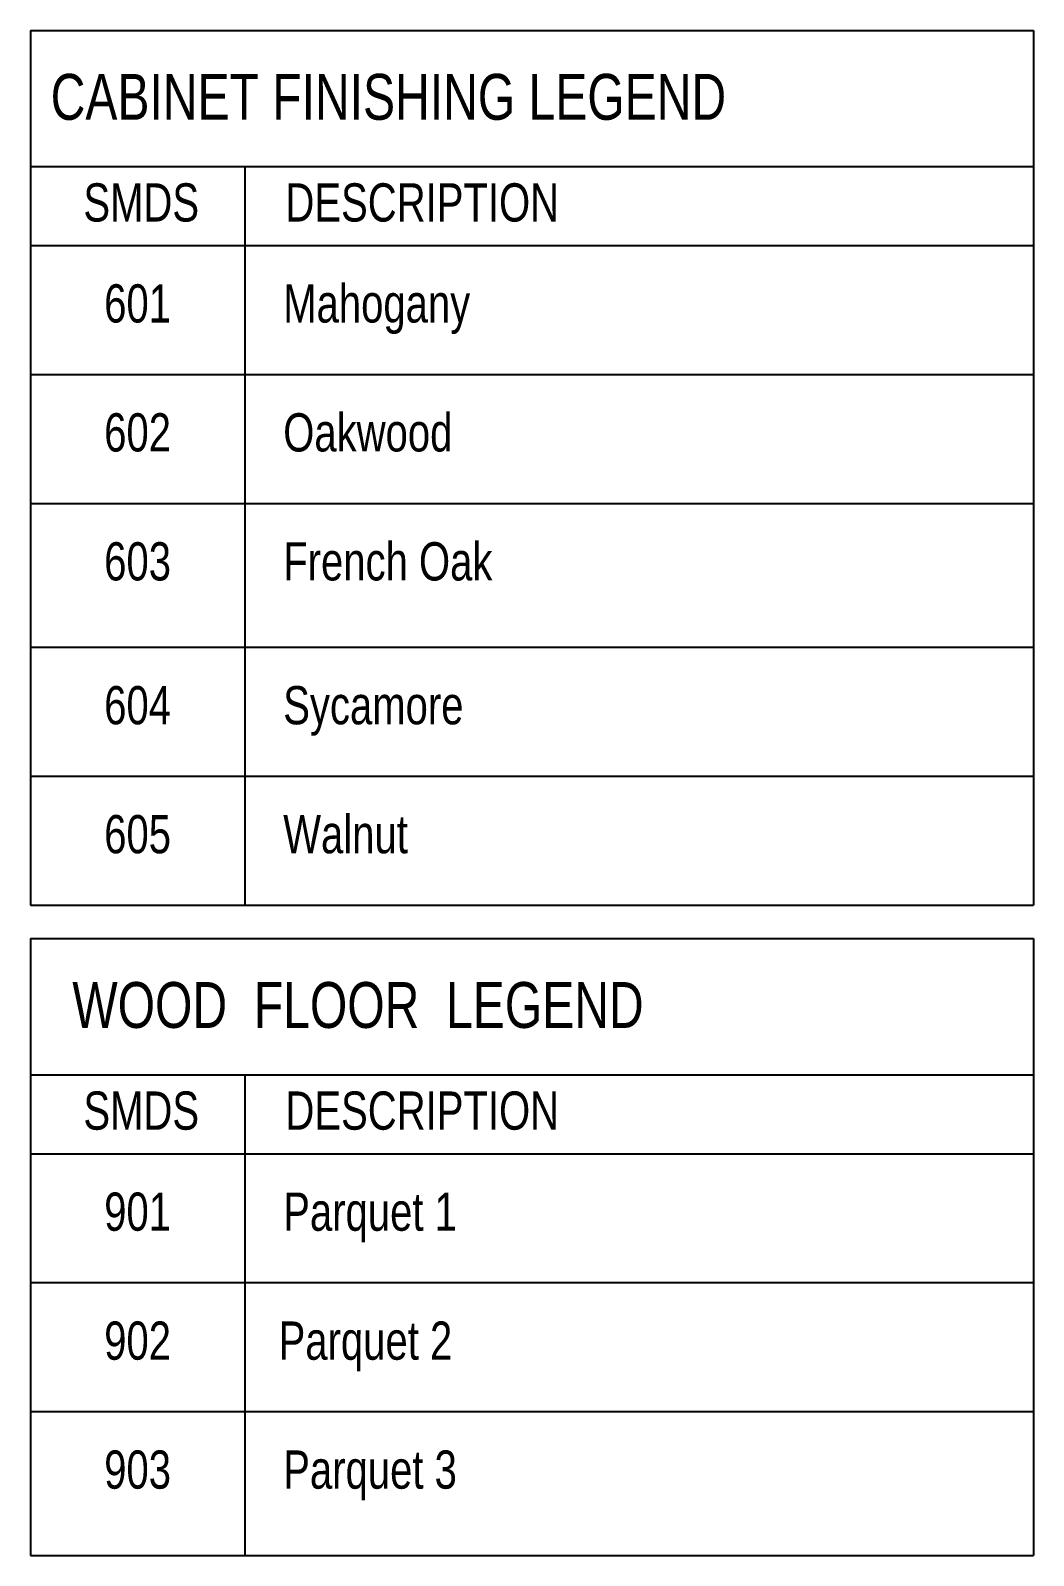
# Model space of a CAD drawing. Header units: inches. Extents: x 193287 to 241687, y 437648 to 550079.
# Drawn here: x 231407 to 232719, y 465477 to 467472 of the extents above; entities that cross this region are included whole.
import ezdxf

# ---------------------------------------------------------------- set-up
doc = ezdxf.new("R2010")
doc.units = ezdxf.units.IN
doc.header["$MEASUREMENT"] = 0
for name, color, linetype in [('CQ SPOT DETAIL DIMENSION', 9, 'Continuous'), ('CQ text label', 3, 'Continuous'), ('CQ-legend tex box', 3, 'Continuous')]:
    doc.layers.add(name, color=color, linetype=linetype)
doc.styles.add('DIM 50', font='romans.shx', dxfattribs={"width": 0.75, "height": 100})

# ---------------------------------------------------------------- blocks, each defined once
blk = doc.blocks.new('SMDS')
at = {"layer": 'CQ-legend tex box'}
for p, q in [((381798.9, 481275.1), (381798.9, 480130.8)), ((381798.9, 481275.1), (383111, 481275.1)), ((383111, 481275.1), (383111, 480130.8)), ((381798.9, 481097.1), (383111, 481097.1)), ((382079.2, 481097.1), (382079.2, 480130.8)), ((381798.9, 480993.8), (383111, 480993.8)), ((381798.9, 480825.1), (383111, 480825.1)), ((381798.9, 480656.4), (383111, 480656.4)), ((381798.9, 480468.2), (383111, 480468.2)), ((381798.9, 480299.5), (383111, 480299.5)), ((381798.9, 480130.8), (383111, 480130.8)), ((381798.9, 480087.1), (381798.9, 479280.2)), ((381798.9, 480087.1), (383111, 480087.1)), ((383111, 480087.1), (383111, 479280.2)), ((381798.9, 479909.1), (383111, 479909.1)), ((382079.2, 479909.1), (382079.2, 479280.2)), ((381798.9, 479805.8), (383111, 479805.8)), ((381798.9, 479637.1), (383111, 479637.1)), ((381798.9, 479468.4), (383111, 479468.4)), ((381798.9, 479280.2), (383111, 479280.2))]:
    blk.add_line(p, q, dxfattribs=at)
at = {"layer": 'CQ text label', "ltscale": 1000, "style": 'DIM 50'}
for s, insert, char_height, width, attachment_point in [('{\\fArial|b0|i0|c0|p34;CABINET FINISHING LEGEND}', (382267.1, 481187.9), 60, 1871.043, 5), ('{\\fArial|b0|i0|c0|p34;SMDS}', (381868.1, 481075.2), 50, 946.817, 1), ('{\\fArial|b0|i0|c0|p34;DESCRIPTION}', (382132.4, 481075.2), 50, 946.817, 1), ('{\\fArial|b0|i0|c0|p34;601}', (381895.3, 480943.1), 50, 946.817, 1), ('{\\fArial|b0|i0|c0|p34;Mahogany}', (382129.5, 480943.1), 50, 946.817, 1), ('{\\fArial|b0|i0|c0|p34;602}', (381895.3, 480774.4), 50, 946.817, 1), ('{\\fArial|b0|i0|c0|p34;Oakwood}', (382129.5, 480774.4), 50, 946.817, 1), ('{\\fArial|b0|i0|c0|p34;603}', (381895.3, 480605.7), 50, 946.817, 1), ('{\\fArial|b0|i0|c0|p34;French Oak}', (382129.5, 480605.7), 50, 946.817, 1), ('{\\fArial|b0|i0|c0|p34;604}', (381895.3, 480417.5), 50, 946.817, 1), ('{\\fArial|b0|i0|c0|p34;Sycamore}', (382129.5, 480417.5), 50, 946.817, 1), ('{\\fArial|b0|i0|c0|p34;605}', (381895.3, 480248.8), 50, 946.817, 1), ('{\\fArial|b0|i0|c0|p34;Walnut}', (382129.5, 480248.8), 50, 946.817, 1), ('{\\fArial|b0|i0|c0|p34;WOOD  FLOOR  LEGEND}', (382227.3, 479999.9), 60, 1871.043, 5), ('{\\fArial|b0|i0|c0|p34;SMDS}', (381868.1, 479887.2), 50, 946.817, 1), ('{\\fArial|b0|i0|c0|p34;DESCRIPTION}', (382132.4, 479887.2), 50, 946.817, 1), ('{\\fArial|b0|i0|c0|p34;901}', (381895.3, 479755), 50, 946.817, 1), ('{\\fArial|b0|i0|c0|p34;Parquet 1}', (382129.5, 479755), 50, 946.817, 1), ('{\\fArial|b0|i0|c0|p34;902}', (381895.3, 479586.3), 50, 946.817, 1), ('{\\fArial|b0|i0|c0|p34; Parquet 2}', (382108.9, 479586.3), 50, 946.817, 1), ('{\\fArial|b0|i0|c0|p34;903}', (381895.3, 479417.6), 50, 946.817, 1), ('{\\fArial|b0|i0|c0|p34;Parquet 3}', (382129.5, 479417.6), 50, 946.817, 1)]:
    blk.add_mtext(s, dxfattribs=dict(at, insert=insert, char_height=char_height, width=width, attachment_point=attachment_point))

msp = doc.modelspace()

# ---------------------------------------------------------------- block references
at = {"layer": 'CQ SPOT DETAIL DIMENSION'}
msp.add_blockref('SMDS', (-150392.368, -13803.482), dxfattribs=at)

doc.saveas('drawing.dxf')
